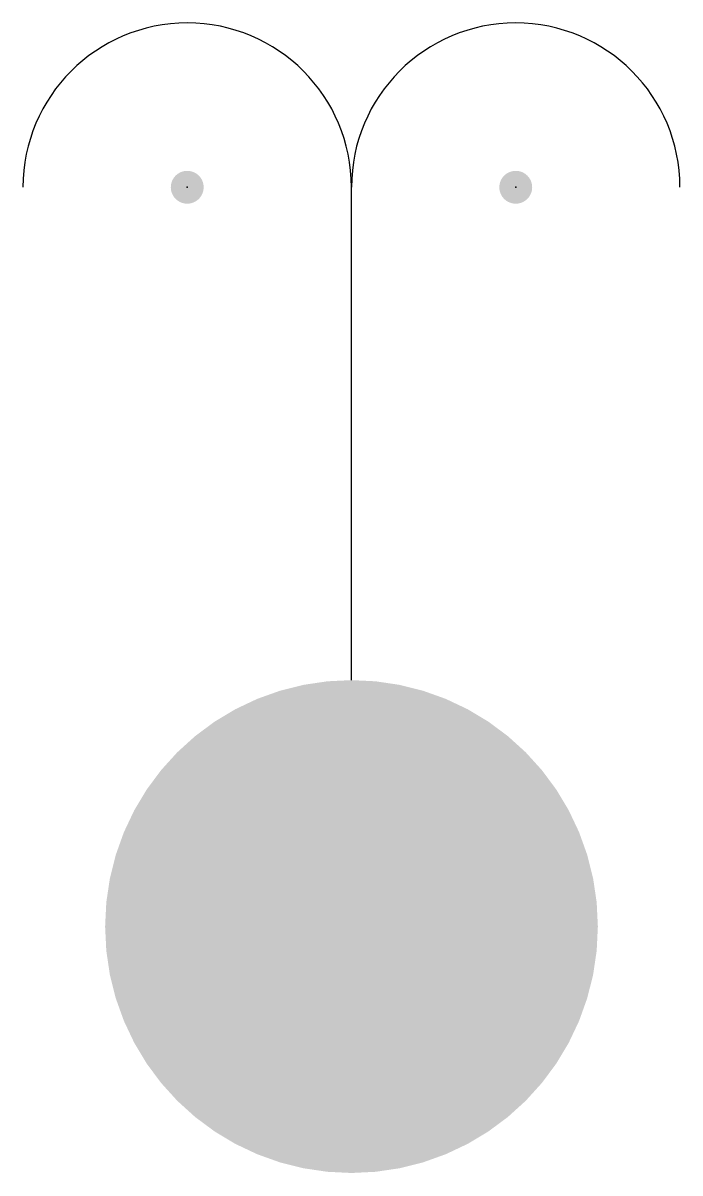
# Model space of a CAD drawing. Header units: metres. Extents: x -30767.22 to -30765.22, y 31433.12 to 31436.62.
import ezdxf

# ---------------------------------------------------------------- set-up
doc = ezdxf.new("R2010")
doc.units = ezdxf.units.M

# ---------------------------------------------------------------- blocks, each defined once
blk = doc.blocks.new('410230')
at = {"color": 4}
blk.add_line((0, 0.75), (0, 2.25), dxfattribs=at)
for points, const_width in [([(-0.525, 2.25, 1), (-0.475, 2.25, 1)], 0.05), ([(0.475, 2.25, 1), (0.525, 2.25, 1)], 0.05), ([(-0.375, 0, 1), (0.375, 0, 1)], 0.75)]:
    blk.add_lwpolyline(points, format="xyb", close=True, dxfattribs=dict(at, const_width=const_width))
for centre in [(-0.5, 2.25), (0.5, 2.25)]:
    blk.add_arc(centre, 0.5, 0, 180, dxfattribs=at)
for p in [(-0.5, 2.25), (0.5, 2.25)]:
    blk.add_point(p, dxfattribs=at)

msp = doc.modelspace()

# ---------------------------------------------------------------- block references
msp.add_blockref('410230', (-30766.2193, 31433.8653))

doc.saveas('drawing.dxf')
